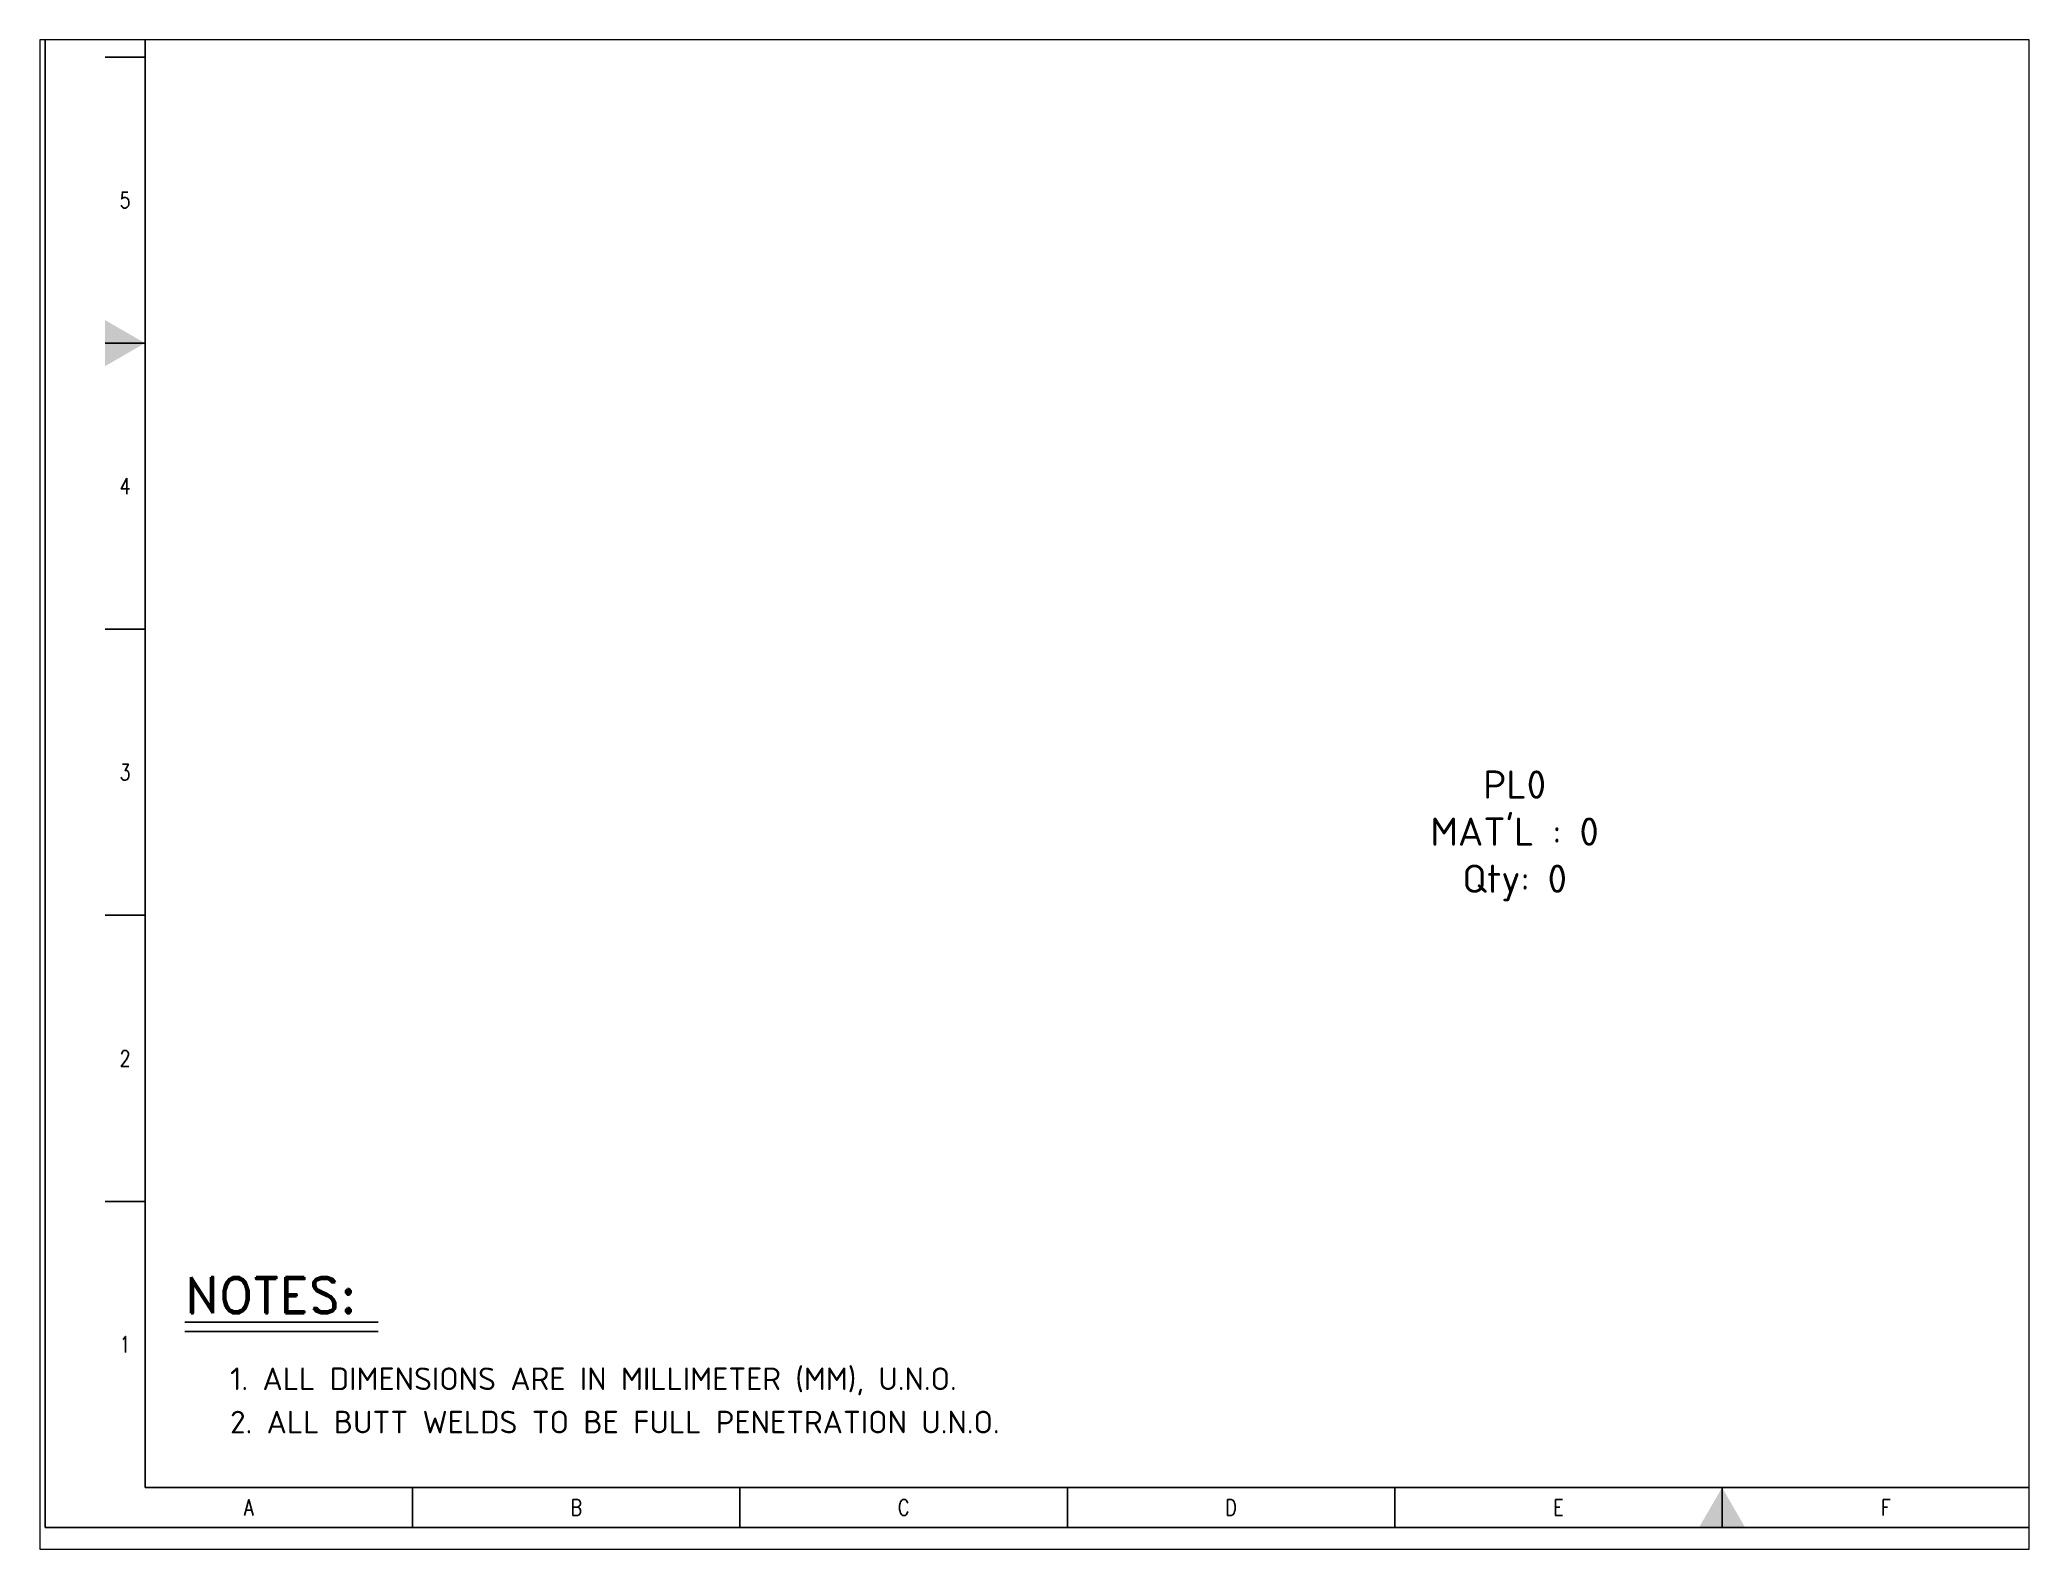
# Paper-space layout 'Layout1' of a CAD drawing. Header units: millimetres. Extents: x 26 to 231, y 20 to 176.
# The model-space entities are those that its viewports show. They can reach past a viewport. Long polylines and large blocks are cut down to what shows.
import ezdxf
from ezdxf.enums import TextEntityAlignment as Align

# ---------------------------------------------------------------- set-up
doc = ezdxf.new("R2010")
doc.units = ezdxf.units.MM
doc.header["$LTSCALE"] = 288
doc.linetypes.add('CENTER', pattern=[2, 1.25, -0.25, 0.25, -0.25])
doc.linetypes.add('HIDDEN', pattern=[0.375, 0.25, -0.125])
for name, color, linetype in [('1', 1, 'CENTER'), ('2', 2, 'HIDDEN'), ('3', 3, 'Continuous'), ('4', 4, 'Continuous'), ('9', 9, 'Continuous')]:
    doc.layers.add(name, color=color, linetype=linetype)
doc.styles.add('ISOCP', font='isocpeur.ttf')
doc.styles.add('romanc', font='romanc.shx')
doc.styles.add('romand', font='romand.shx')

# ---------------------------------------------------------------- blocks, each defined once
blk = doc.blocks.new('A$C0BBF6388')
at = {"layer": '3'}
blk.add_line((0, 0), (21.38, 0), dxfattribs=at)
at = {"layer": '4'}
blk.add_line((0, -1), (21.38, -1), dxfattribs=at)
at = {"layer": '2', "color": 2, "insert": (5, -5), "char_height": 2.5, "attachment_point": 1, "style": 'ISOCP'}
blk.add_mtext('\\pxsm1.15;1. ALL DIMENSIONS ARE IN MILLIMETER (MM), U.N.O.\\P2. ALL BUTT WELDS TO BE FULL PENETRATION U.N.O.', dxfattribs=at)
at = {"layer": '3', "style": 'romand'}
blk.add_text('NOTES:', height=4, dxfattribs=at).set_placement((0, 3), align=Align.MIDDLE_LEFT)
blk = doc.blocks.new('KHUNG TEN')
at = {"layer": '3'}
blk.add_lwpolyline([(-816, 10), (-10, 10), (-10, 584), (-816, 584)], close=True, dxfattribs=at)
at = {"layer": '4'}
for p, q in [((-826, 368.75), (-816, 368.75)), ((-826, 297), (-816, 297)), ((-826, 225.25), (-816, 225.25)), ((-826, 153.5), (-816, 153.5)), ((-826, 81.75), (-816, 81.75)), ((-748.9, 0), (-748.9, 10)), ((-666.8, 0), (-666.8, 10)), ((-584.7, 0), (-584.7, 10)), ((-502.6, 0), (-502.6, 10)), ((-420.5, 0), (-420.5, 10))]:
    blk.add_line(p, q, dxfattribs=at)
blk.add_lwpolyline([(-841, 0), (0, 0), (0, 594), (-841, 594)], close=True, dxfattribs=at)
for points in [[(-816, 297), (-826, 291.23), (-816, 297), (-826, 302.77)], [(-420.5, 10), (-414.73, 0), (-420.5, 10), (-426.27, 0)]]:
    blk.add_solid(points, dxfattribs=at)
at = {"layer": '2', "style": 'romanc', "width": 0.8}
for s, p in [('5', (-821, 332.88)), ('4', (-821, 261.12)), ('3', (-821, 189.38)), ('2', (-821, 117.62)), ('1', (-821, 45.88)), ('A', (-789.95, 5)), ('B', (-707.85, 5)), ('C', (-625.75, 5)), ('D', (-543.65, 5)), ('E', (-461.55, 5)), ('F', (-379.45, 5))]:
    blk.add_text(s, height=4, dxfattribs=at).set_placement(p, align=Align.MIDDLE_CENTER)

msp = doc.modelspace()

# ---------------------------------------------------------------- block references
at = {"layer": '1', "linetype": 'ByBlock', "xscale": 16.95124851367421, "yscale": 16.95124851367421, "zscale": 16.95124851367421}
msp.add_blockref('KHUNG TEN', (14256, 0), dxfattribs=at)
at = {"layer": '4', "xscale": 38.40000000000001, "yscale": 38.40000000000001, "zscale": 38.40000000000001}
msp.add_blockref('A$C0BBF6388', (593.6, 871.8), dxfattribs=at)

# ---------------------------------------------------------------- texts
at = {"layer": '2', "insert": (5019.3, 3217.9), "char_height": 120, "attachment_point": 1, "style": 'ISOCP'}
msp.add_mtext_dynamic_manual_height_columns("\\A1;\\pxqc;{\\C2;PL0\\PMAT'L : 0\\PQty: 0}", width=2453.344, gutter_width=600, heights=[0], dxfattribs=at)

psp = doc.layouts.get("Layout1")

# ---------------------------------------------------------------- viewports
at = {"layer": '9', "view_target_point": (604.54, 120.06)}
psp.add_viewport(center=(128.5, 97.5), size=(205.6, 156), view_center_point=(3600.46, 2995.63), view_height=6416.8437, dxfattribs=at)

doc.saveas('drawing.dxf')
